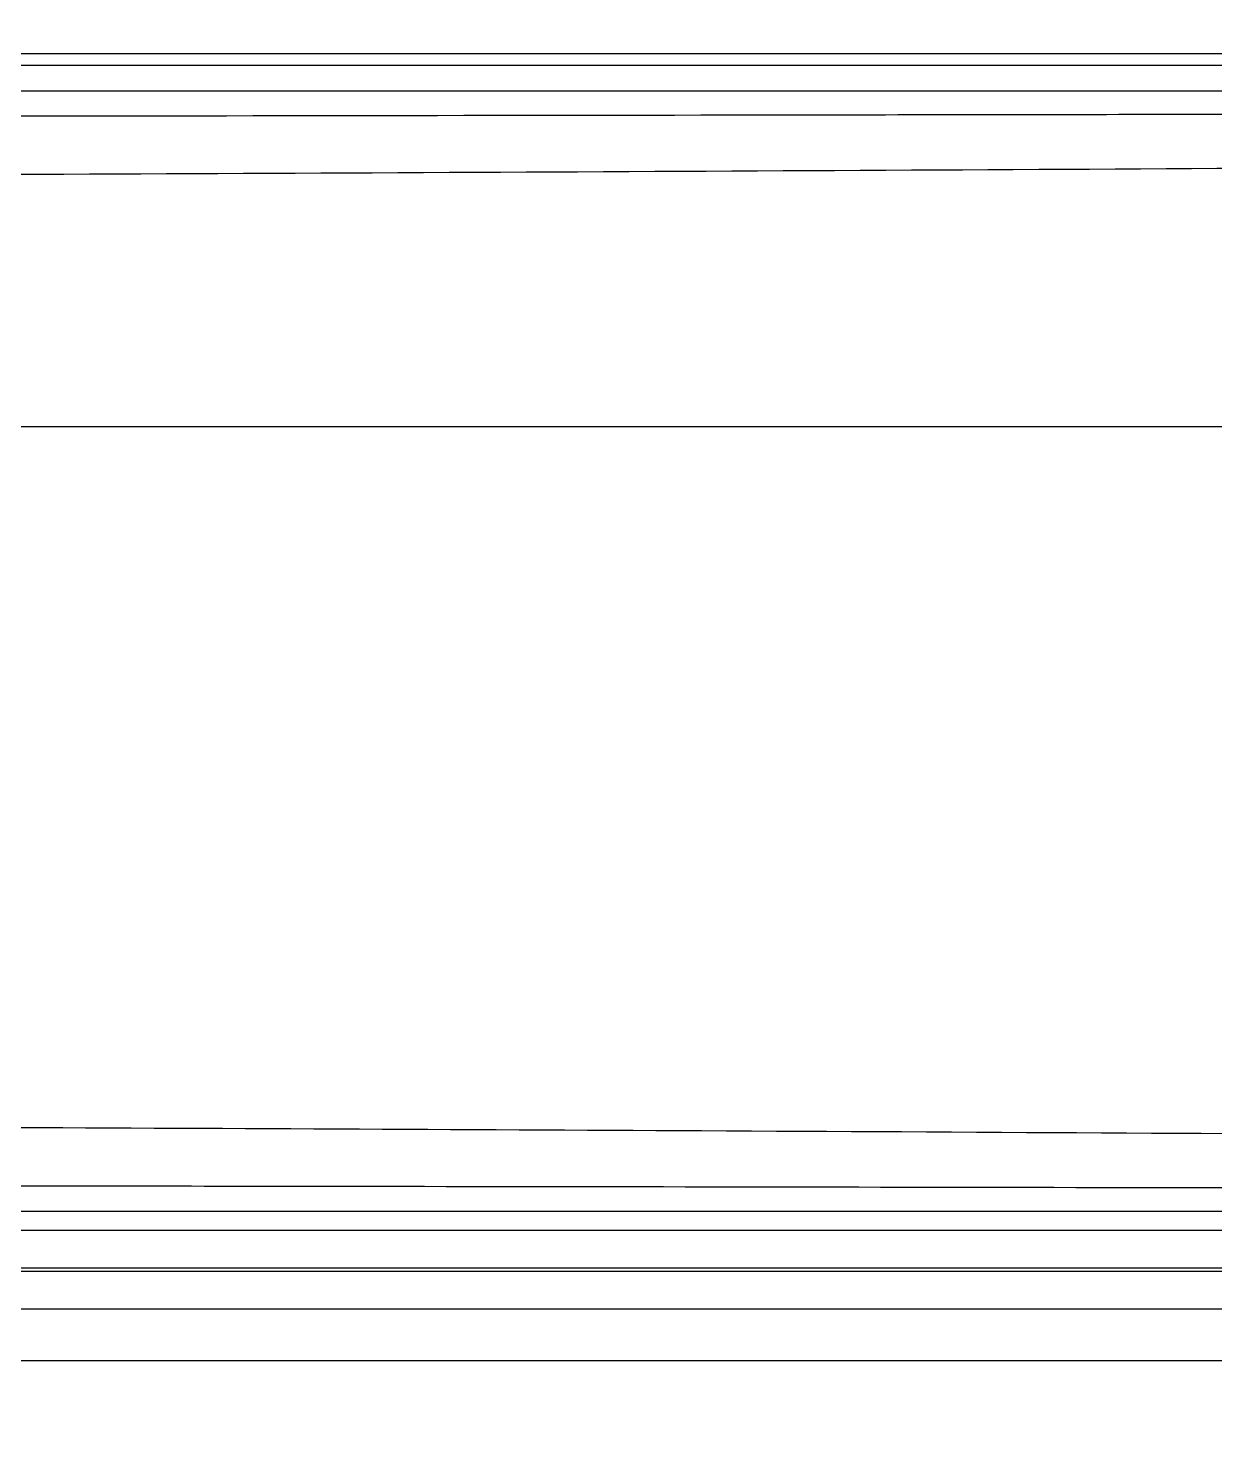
# Model space of a CAD drawing. Header units: millimetres. Extents: x 13515 to 183937, y -33900 to -660.
# Drawn here: x 118602.269 to 118604.256, y -19355.653 to -19353.263 of the extents above; entities that cross this region are included whole.
import ezdxf

# ---------------------------------------------------------------- set-up
doc = ezdxf.new("R2010")
doc.units = ezdxf.units.MM
doc.header["$LTSCALE"] = 100
doc.header["$MEASUREMENT"] = 0
doc.layers.get('0').update_dxf_attribs({"linetype": 'CONTINUOUS'})
doc.layers.add('ELE9', color=9, linetype='CONTINUOUS')
doc.layers.add('TOI', color=12, linetype='CONTINUOUS')

# ---------------------------------------------------------------- blocks, each defined once
blk = doc.blocks.new('A$C5C140EDA')
at = {"layer": 'TOI'}
for p, q in [((16, 559.98), (16, 217.48)), ((139.98, 194.48), (139.98, 559.96)), ((136, 558.72), (136, 194.48)), ((138.74, 558.72), (138.74, 194.48)), ((13.95, 189.98), (13.95, 534.9)), ((9.95, 531.19), (9.95, 198.29)), ((0, 524.85), (0, 211.98)), ((5.53, 524.85), (5.53, 198.98)), ((9.53, 198.83), (9.53, 524.85))]:
    blk.add_line(p, q, dxfattribs=at)
for points, knots in [([(18.27, 217.48), (18.32, 238.34), (18.41, 282.04), (18.53, 350.54), (18.63, 412.61), (18.7, 467.07), (18.76, 512.74), (18.79, 543.97), (18.81, 559.98)], [0, 0, 0, 0, 0.182763, 0.382762, 0.599998, 0.726447, 0.859781, 1, 1, 1, 1]), ([(133.2, 559.98), (133.23, 526.41), (133.3, 462.75), (133.42, 385.06), (133.51, 327.56), (133.59, 287.43), (133.66, 249.23), (133.73, 218.46), (133.77, 200.42), (133.79, 194.48)], [0, 0, 0, 0, 0.2635807, 0.5000031, 0.6101082, 0.7151605, 0.8151599, 0.9101064, 0.9568062, 0.9568062, 0.9568062, 0.9568062]), ([(25.3, 545.01), (25.12, 492.89), (24.66, 383.7), (24, 274.5), (23.57, 217.42)], [0, 0, 0, 0, 0.47724, 1, 1, 1, 1]), ([(128.62, 194.48), (128.15, 252.62), (127.78, 310.77), (127.16, 427.61), (126.91, 486.31), (126.71, 545.01)], [0.0451152, 0.0451152, 0.0451152, 0.0451152, 0.5203184, 0.5203184, 1, 1, 1, 1])]:
    blk.add_open_spline(points, degree=3, knots=knots, dxfattribs=at)
blk = doc.blocks.new('FGHJ')
at = {"layer": 'ELE9', "ltscale": 0.1}
for points in [[(37030999.07, 67646.34), (37004299.07, 67646.34, 0.414214), (36980799.07, 44146.34), (36980799.07, 24146.34)], [(37030999.07, 67346.34), (37004299.07, 67346.34, 0.414214), (36981099.07, 44146.34), (36981099.07, 24146.34)]]:
    blk.add_lwpolyline(points, format="xyb", dxfattribs=at)
at = {"layer": 'ELE9'}
blk.add_lwpolyline([(36997559.07, 57396.34), (36996474.07, 57396.34)], dxfattribs=at)
at = {"layer": 'ELE9', "ltscale": 0.1}
blk.add_lwpolyline([(36996474.07, 57296.34), (36998724.07, 57296.34)], dxfattribs=at)
at = {"layer": 'ELE9', "ltscale": 0.1, "rotation": 90}
blk.add_blockref('A$C5C140EDA', (36997294.04, 57296.33), dxfattribs=at)

msp = doc.modelspace()

# ---------------------------------------------------------------- block references
at = {"xscale": 0.01565102769230769, "yscale": 0.01565102769230769, "zscale": 0.01565102769230769}
msp.add_blockref('FGHJ', (-460436.1937, -20252.2424), dxfattribs=at)

doc.saveas('drawing.dxf')
